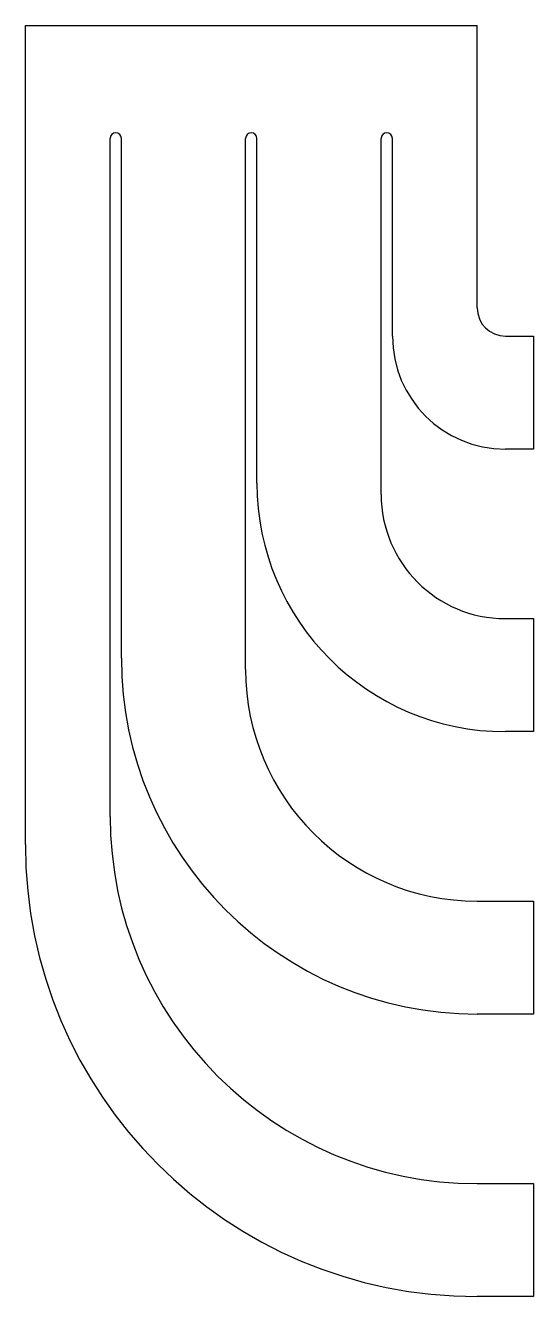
# Model space of a CAD drawing. Extents: x 144 to 153, y 93.8 to 116.2.
import ezdxf

# ---------------------------------------------------------------- set-up
doc = ezdxf.new("R2010")
doc.units = 0
doc.layers.add('View001', color=7, linetype='CONTINUOUS')

msp = doc.modelspace()

# ---------------------------------------------------------------- linework, layer by layer
at = {"layer": 'View001'}
for p, q in [((144, 101.75), (144, 116.25)), ((144, 116.25), (152, 116.25)), ((152, 111.25), (152, 116.25)), ((145.5, 102.25), (145.5, 114.25)), ((145.7, 105.05), (145.7, 114.25)), ((147.9, 104.85), (147.9, 114.25)), ((148.1, 108.15), (148.1, 114.25)), ((150.3, 107.95), (150.3, 114.25)), ((150.5, 110.75), (150.5, 114.25)), ((152.5, 110.75), (153, 110.75)), ((153, 110.75), (153, 108.75)), ((153, 108.75), (152.5, 108.75)), ((152.5, 105.75), (153, 105.75)), ((153, 105.75), (153, 103.75)), ((153, 103.75), (152.5, 103.75)), ((152, 100.75), (153, 100.75)), ((153, 100.75), (153, 98.75)), ((153, 98.75), (152, 98.75)), ((152, 95.75), (153, 95.75)), ((153, 95.75), (153, 93.75)), ((153, 93.75), (152, 93.75))]:
    msp.add_line(p, q, dxfattribs=at)
for centre, radius, start, end in [((145.6, 114.25), 0.1, 0, 180), ((148, 114.25), 0.1, 0, 180), ((150.4, 114.25), 0.1, 0, 180), ((152.5, 111.25), 0.5, 180, -90), ((152.5, 110.75), 2, 180, -90), ((152.5, 108.15), 4.4, 180, -90), ((152.5, 107.95), 2.2, 180, -90), ((152, 105.05), 6.3, 180, -90), ((152, 104.85), 4.1, 180, -90), ((152, 102.25), 6.5, -180, -90), ((152, 101.75), 8, -180, -90)]:
    msp.add_arc(centre, radius, start, end, dxfattribs=at)

doc.saveas('drawing.dxf')
